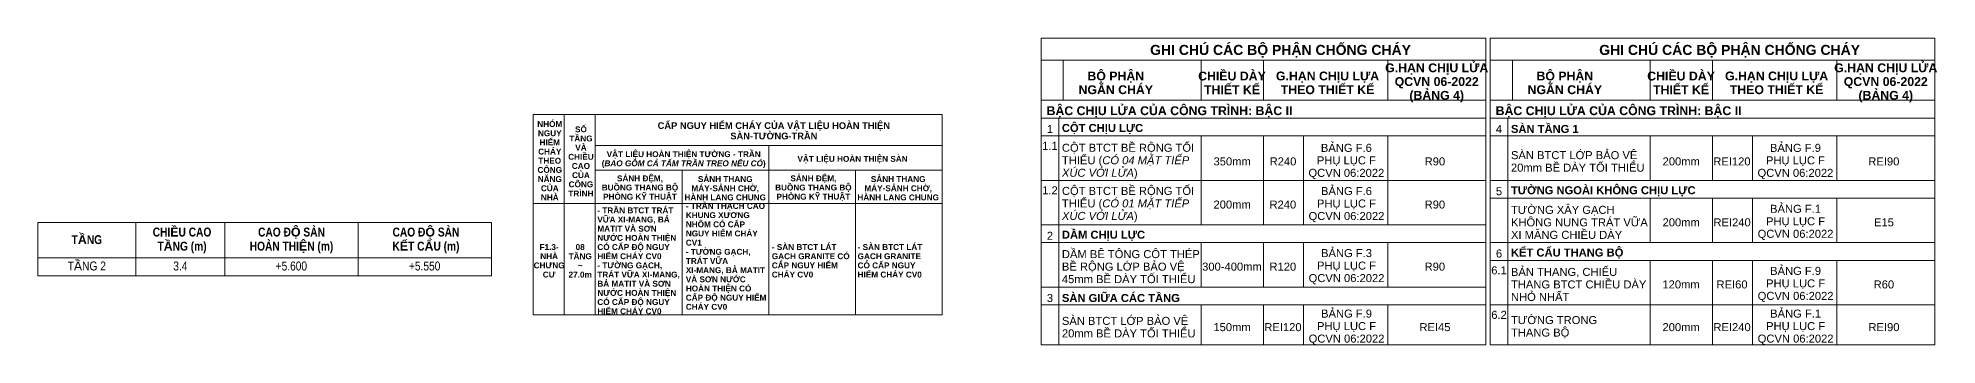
# Model space of a CAD drawing. Header units: millimetres. Extents: x 962 to 239635, y -15958 to 82755.
# Drawn here: x 962 to 22318, y 2351 to 5801 of the extents above; entities that cross this region are included whole.
import ezdxf

# ---------------------------------------------------------------- set-up
doc = ezdxf.new("R2010")
doc.units = ezdxf.units.MM
for name, color, linetype, lineweight in [('A-ANNO-NOTE', 131, 'Continuous', 9), ('A-DETL-THIN', 151, 'Continuous', 18), ('G-ANNO-TEXT-1', 7, 'Continuous', 9)]:
    doc.layers.add(name, color=color, linetype=linetype, lineweight=lineweight)
doc.styles.add('Arial Narrow', font='ARIALN_0.TTF', dxfattribs={"height": 100})
doc.styles.add('Arial_2', font='arial_0.ttf', dxfattribs={"height": 75})
doc.styles.add('Arial_3', font='arial_0.ttf', dxfattribs={"height": 112.5})
doc.styles.add('Arial_4', font='arial_0.ttf', dxfattribs={"height": 90})
doc.styles.add('Arial_B', font='arialbd_0.ttf', dxfattribs={"height": 66})
doc.styles.add('Arial_B_1', font='arialbd_0.ttf', dxfattribs={"height": 99})

# ---------------------------------------------------------------- blocks, each defined once
blk = doc.blocks.new('GHI CHÚ CAO ĐỘ 1 Ô1 - GHI CHÚ CAO ĐỘ 1 Ô 2-1613119-CAO ĐỘ_GHI CHÚ_3-TẦNG 2')
at = {"layer": 'A-ANNO-NOTE'}
for p, q in [((6062, 3729), (962, 3729)), ((962, 3729), (962, 3129)), ((2062, 3129), (2062, 3729)), ((3062, 3129), (3062, 3729)), ((4562, 3129), (4562, 3729)), ((6062, 3129), (6062, 3729)), ((6062, 3329), (962, 3329)), ((6062, 3129), (962, 3129))]:
    blk.add_line(p, q, dxfattribs=at)
at = {"layer": 'A-ANNO-NOTE', "char_height": 100, "attachment_point": 2, "line_spacing_factor": 0.949189, "style": 'Arial Narrow'}
for s, insert, width in [('\\pt635,1270,1905,2540,3175,3810,4445,5080,5715,6350,6985,7620,8255,8890,9525,10160,10795,11430,12065,12700,13335,13970,14605,15240,15875,16510,17145,17780,18415,19050,19685,20320;{\\fArial Narrow|b1|i0|c0|p34;CHI\\fArial|b1|i0|c0|p34;Ề\\fArial Narrow|b1|i0|c0|p34;U CAO T\\fArial|b1|i0|c0|p34;Ầ\\fArial Narrow|b1|i0|c0|p34;NG (m)}', (2582, 3670), 995.5), ('\\pt635,1270,1905,2540,3175,3810,4445,5080,5715,6350,6985,7620,8255,8890,9525,10160,10795,11430,12065,12700,13335,13970,14605,15240,15875,16510,17145,17780,18415,19050,19685,20320;{\\fArial Narrow|b1|i0|c0|p34;CAO Đ\\fArial|b1|i0|c0|p34;Ộ\\fArial Narrow|b1|i0|c0|p34; SÀN HOÀN THI\\fArial|b1|i0|c0|p34;Ệ\\fArial Narrow|b1|i0|c0|p34;N (m)}', (3813, 3670), 1005.5), ('\\pt635,1270,1905,2540,3175,3810,4445,5080,5715,6350,6985,7620,8255,8890,9525,10160,10795,11430,12065,12700,13335,13970,14605,15240,15875,16510,17145,17780,18415,19050,19685,20320;{\\fArial Narrow|b1|i0|c0|p34;CAO Đ\\fArial|b1|i0|c0|p34;Ộ\\fArial Narrow|b1|i0|c0|p34; SÀN \\PK\\fArial|b1|i0|c0|p34;Ế\\fArial Narrow|b1|i0|c0|p34;T C\\fArial|b1|i0|c0|p34;Ấ\\fArial Narrow|b1|i0|c0|p34;U (m)}', (5325, 3670), 1429), ('\\pt635,1270,1905,2540,3175,3810,4445,5080,5715,6350,6985,7620,8255,8890,9525,10160,10795,11430,12065,12700,13335,13970,14605,15240,15875,16510,17145,17780,18415,19050,19685,20320;{\\fArial Narrow|b1|i0|c0|p34;T\\fArial|b1|i0|c0|p34;Ầ\\fArial Narrow|b1|i0|c0|p34;NG}', (1512, 3585), 721)]:
    blk.add_mtext(s, dxfattribs=dict(at, insert=insert, width=width))

msp = doc.modelspace()

# ---------------------------------------------------------------- linework, layer by layer
at = {"layer": 'A-DETL-THIN'}
for p, q in [((12242.5, 5800.8), (17242.5, 5800.8)), ((12242.5, 2350.8), (12242.5, 5800.8)), ((17242.5, 2350.8), (17242.5, 5800.8)), ((17292.5, 5800.8), (22292.5, 5800.8)), ((17292.5, 2350.8), (17292.5, 5800.8)), ((22292.5, 2350.8), (22292.5, 5800.8)), ((12242.5, 5550.8), (17242.5, 5550.8)), ((12492.5, 5100.8), (12492.5, 5550.8)), ((14042.5, 5100.8), (14042.5, 5550.8)), ((14742.5, 5100.8), (14742.5, 5550.8)), ((16142.5, 5100.8), (16142.5, 5550.8)), ((17242.5, 3700.8), (17242.5, 5550.8)), ((17292.5, 5550.8), (22292.5, 5550.8)), ((17542.5, 5100.8), (17542.5, 5550.8)), ((19092.5, 5100.8), (19092.5, 5550.8)), ((19792.5, 5100.8), (19792.5, 5550.8)), ((21192.5, 5100.8), (21192.5, 5550.8)), ((22292.5, 3500.8), (22292.5, 5550.8)), ((6529.5, 2690.9), (6529.5, 4940.9)), ((6529.5, 4940.9), (11129.5, 4940.9)), ((6879.5, 2690.9), (6879.5, 4940.9)), ((7229.5, 2690.9), (7229.5, 4940.9)), ((11129.5, 2690.9), (11129.5, 4940.9)), ((12242.5, 5100.8), (17242.5, 5100.8)), ((17292.5, 5100.8), (22292.5, 5100.8)), ((12242.5, 4900.8), (17242.5, 4900.8)), ((12242.5, 4700.8), (17242.5, 4700.8)), ((12442.5, 2350.8), (12442.5, 4900.8)), ((14042.5, 3700.8), (14042.5, 4700.8)), ((14742.5, 3700.8), (14742.5, 4700.8)), ((15192.5, 3700.8), (15192.5, 4700.8)), ((16142.5, 3700.8), (16142.5, 4700.8)), ((17292.5, 4900.8), (22292.5, 4900.8)), ((17292.5, 4700.8), (22292.5, 4700.8)), ((17492.5, 2350.8), (17492.5, 4900.8)), ((19092.5, 4200.8), (19092.5, 4700.8)), ((19792.5, 4200.8), (19792.5, 4700.8)), ((20242.5, 4200.8), (20242.5, 4700.8)), ((21192.5, 4200.8), (21192.5, 4700.8)), ((7229.5, 4590.9), (11129.5, 4590.9)), ((9179.5, 2690.9), (9179.5, 4590.9)), ((7229.5, 4315.9), (11129.5, 4315.9)), ((8204.5, 2690.9), (8204.5, 4315.9)), ((10154.5, 2690.9), (10154.5, 4315.9)), ((12242.5, 4200.8), (17242.5, 4200.8)), ((17292.5, 4200.8), (22292.5, 4200.8)), ((6529.5, 3940.9), (11129.5, 3940.9)), ((17292.5, 4000.8), (22292.5, 4000.8)), ((19092.5, 3500.8), (19092.5, 4000.8)), ((19792.5, 3500.8), (19792.5, 4000.8)), ((20242.5, 3500.8), (20242.5, 4000.8)), ((21192.5, 3500.8), (21192.5, 4000.8)), ((12242.5, 3700.8), (17242.5, 3700.8)), ((12242.5, 3500.8), (17242.5, 3500.8)), ((14042.5, 3000.8), (14042.5, 3500.8)), ((14742.5, 3000.8), (14742.5, 3500.8)), ((15192.5, 3000.8), (15192.5, 3500.8)), ((16142.5, 3000.8), (16142.5, 3500.8)), ((17292.5, 3500.8), (22292.5, 3500.8)), ((17292.5, 3300.8), (22292.5, 3300.8)), ((19092.5, 2800.8), (19092.5, 3300.8)), ((19792.5, 2800.8), (19792.5, 3300.8)), ((20242.5, 2800.8), (20242.5, 3300.8)), ((21192.5, 2800.8), (21192.5, 3300.8)), ((12242.5, 3000.8), (17242.5, 3000.8)), ((12242.5, 2800.8), (17242.5, 2800.8)), ((14042.5, 2350.8), (14042.5, 2800.8)), ((14742.5, 2350.8), (14742.5, 2800.8)), ((15192.5, 2350.8), (15192.5, 2800.8)), ((16142.5, 2350.8), (16142.5, 2800.8)), ((17292.5, 2800.8), (22292.5, 2800.8)), ((17292.5, 2800.8), (22292.5, 2800.8)), ((19092.5, 2350.8), (19092.5, 2800.8)), ((19792.5, 2350.8), (19792.5, 2800.8)), ((20242.5, 2350.8), (20242.5, 2800.8)), ((21192.5, 2350.8), (21192.5, 2800.8)), ((6529.5, 2690.9), (10369.5, 2690.9)), ((6529.5, 2690.9), (10369.5, 2690.9)), ((6529.5, 2690.9), (11129.5, 2690.9)), ((12242.5, 2350.8), (17242.5, 2350.8)), ((17292.5, 2350.8), (22292.5, 2350.8))]:
    msp.add_line(p, q, dxfattribs=at)

# ---------------------------------------------------------------- block references
at = {"layer": 'A-ANNO-NOTE'}
msp.add_blockref('GHI CHÚ CAO ĐỘ 1 Ô1 - GHI CHÚ CAO ĐỘ 1 Ô 2-1613119-CAO ĐỘ_GHI CHÚ_3-TẦNG 2', (0, 0), dxfattribs=at)

# ---------------------------------------------------------------- texts
at = {"layer": 'A-ANNO-NOTE', "char_height": 100, "attachment_point": 2, "line_spacing_factor": 0.949189, "style": 'Arial Narrow'}
for s, insert, width in [('\\pt635,1270,1905,2540,3175,3810,4445,5080,5715,6350,6985,7620,8255,8890,9525,10160,10795,11430,12065,12700,13335,13970,14605,15240,15875,16510,17145,17780,18415,19050,19685,20320;T{\\fArial|b0|i0|c0|p34;Ầ}NG 2', (1510.8, 3288.6), 443), ('\\pt635,1270,1905,2540,3175,3810,4445,5080,5715,6350,6985,7620,8255,8890,9525,10160,10795,11430,12065,12700,13335,13970,14605,15240,15875,16510,17145,17780,18415,19050,19685,20320;3.4', (2563.3, 3288.6), 168.5), ('\\pt635,1270,1905,2540,3175,3810,4445,5080,5715,6350,6985,7620,8255,8890,9525,10160,10795,11430,12065,12700,13335,13970,14605,15240,15875,16510,17145,17780,18415,19050,19685,20320;+5.600', (3811.4, 3288.6), 370.5), ('\\pt635,1270,1905,2540,3175,3810,4445,5080,5715,6350,6985,7620,8255,8890,9525,10160,10795,11430,12065,12700,13335,13970,14605,15240,15875,16510,17145,17780,18415,19050,19685,20320;+5.550', (5310.4, 3288.6), 370.5)]:
    msp.add_mtext(s, dxfattribs=dict(at, insert=insert, width=width))
at = {"layer": 'G-ANNO-TEXT-1', "line_spacing_factor": 0.936439}
for s, insert, char_height, width, attachment_point, style in [('\\pt4.5,9,13.5,18,22.5,27,31.5,36,40.5,45,49.5,54,58.5,63,67.5,72,76.5,81,85.5,90,94.5,99,103.5,108,112.5,117,121.5,126,130.5,135,139.5,144;{\\fArial|b1|i0|c0|p34;GHI CHÚ CÁC BỘ PHẬN CHỐNG CHÁY}', (14935.4, 5652.4), 112.5, 3009.15, 5, 'Arial_3'), ('\\pt4.5,9,13.5,18,22.5,27,31.5,36,40.5,45,49.5,54,58.5,63,67.5,72,76.5,81,85.5,90,94.5,99,103.5,108,112.5,117,121.5,126,130.5,135,139.5,144;{\\fArial|b1|i0|c0|p34;GHI CHÚ CÁC BỘ PHẬN CHỐNG CHÁY}', (19985.4, 5652.4), 112.5, 3009.15, 5, 'Arial_3'), ('\\pt571.50027,1142.99955,1714.49982,2286.00009,2857.50036,3428.99964,4000.49991,4572.00018,5143.50045,5714.99973,6286.5,6858.00027,7429.49955,8000.99982,8572.50009,9144.00036,9715.49964,10286.99991,10858.50018,11430.00045,12001.49973,12573,13144.50027,13715.99955,14287.49982,14859.00009,15430.50036,16001.99964,16573.49991,17145.00018,17716.50045,18287.99973;BỘ PHẬN\\PNGĂN CHÁY', (13082.5, 5296.1), 99, 877.95, 5, 'Arial_B_1'), ('\\pt571.50027,1142.99955,1714.49982,2286.00009,2857.50036,3428.99964,4000.49991,4572.00018,5143.50045,5714.99973,6286.5,6858.00027,7429.49955,8000.99982,8572.50009,9144.00036,9715.49964,10286.99991,10858.50018,11430.00045,12001.49973,12573,13144.50027,13715.99955,14287.49982,14859.00009,15430.50036,16001.99964,16573.49991,17145.00018,17716.50045,18287.99973;CHIỀU DÀY\\PTHIẾT KẾ', (14389.2, 5296.1), 99, 750.15, 5, 'Arial_B_1'), ('\\pt571.50027,1142.99955,1714.49982,2286.00009,2857.50036,3428.99964,4000.49991,4572.00018,5143.50045,5714.99973,6286.5,6858.00027,7429.49955,8000.99982,8572.50009,9144.00036,9715.49964,10286.99991,10858.50018,11430.00045,12001.49973,12573,13144.50027,13715.99955,14287.49982,14859.00009,15430.50036,16001.99964,16573.49991,17145.00018,17716.50045,18287.99973;G.HẠN CHỊU LỰA THEO THIẾT KẾ', (15463.6, 5296.1), 99, 1184.85, 5, 'Arial_B_1'), ('\\pt571.50027,1142.99955,1714.49982,2286.00009,2857.50036,3428.99964,4000.49991,4572.00018,5143.50045,5714.99973,6286.5,6858.00027,7429.49955,8000.99982,8572.50009,9144.00036,9715.49964,10286.99991,10858.50018,11430.00045,12001.49973,12573,13144.50027,13715.99955,14287.49982,14859.00009,15430.50036,16001.99964,16573.49991,17145.00018,17716.50045,18287.99973;G.HẠN CHỊU LỬA\\PQCVN 06-2022\\P(BẢNG 4)', (16691.5, 5296.3), 99, 1125, 5, 'Arial_B_1'), ('\\pt571.50027,1142.99955,1714.49982,2286.00009,2857.50036,3428.99964,4000.49991,4572.00018,5143.50045,5714.99973,6286.5,6858.00027,7429.49955,8000.99982,8572.50009,9144.00036,9715.49964,10286.99991,10858.50018,11430.00045,12001.49973,12573,13144.50027,13715.99955,14287.49982,14859.00009,15430.50036,16001.99964,16573.49991,17145.00018,17716.50045,18287.99973;BỘ PHẬN\\PNGĂN CHÁY', (18132.5, 5296.1), 99, 877.95, 5, 'Arial_B_1'), ('\\pt571.50027,1142.99955,1714.49982,2286.00009,2857.50036,3428.99964,4000.49991,4572.00018,5143.50045,5714.99973,6286.5,6858.00027,7429.49955,8000.99982,8572.50009,9144.00036,9715.49964,10286.99991,10858.50018,11430.00045,12001.49973,12573,13144.50027,13715.99955,14287.49982,14859.00009,15430.50036,16001.99964,16573.49991,17145.00018,17716.50045,18287.99973;CHIỀU DÀY\\PTHIẾT KẾ', (19439.2, 5296.1), 99, 750.15, 5, 'Arial_B_1'), ('\\pt571.50027,1142.99955,1714.49982,2286.00009,2857.50036,3428.99964,4000.49991,4572.00018,5143.50045,5714.99973,6286.5,6858.00027,7429.49955,8000.99982,8572.50009,9144.00036,9715.49964,10286.99991,10858.50018,11430.00045,12001.49973,12573,13144.50027,13715.99955,14287.49982,14859.00009,15430.50036,16001.99964,16573.49991,17145.00018,17716.50045,18287.99973;G.HẠN CHỊU LỰA THEO THIẾT KẾ', (20513.6, 5296.1), 99, 1184.85, 5, 'Arial_B_1'), ('\\pt571.50027,1142.99955,1714.49982,2286.00009,2857.50036,3428.99964,4000.49991,4572.00018,5143.50045,5714.99973,6286.5,6858.00027,7429.49955,8000.99982,8572.50009,9144.00036,9715.49964,10286.99991,10858.50018,11430.00045,12001.49973,12573,13144.50027,13715.99955,14287.49982,14859.00009,15430.50036,16001.99964,16573.49991,17145.00018,17716.50045,18287.99973;G.HẠN CHỊU LỬA\\PQCVN 06-2022\\P(BẢNG 4)', (21741.5, 5296.3), 99, 1125, 5, 'Arial_B_1'), ('\\pt571.50027,1142.99955,1714.49982,2286.00009,2857.50036,3428.99964,4000.49991,4572.00018,5143.50045,5714.99973,6286.5,6858.00027,7429.49955,8000.99982,8572.50009,9144.00036,9715.49964,10286.99991,10858.50018,11430.00045,12001.49973,12573,13144.50027,13715.99955,14287.49982,14859.00009,15430.50036,16001.99964,16573.49991,17145.00018,17716.50045,18287.99973;BẬC CHỊU LỬA CỦA CÔNG TRÌNH: BẬC II', (12304.1, 4970.8), 99, 5140.8, 4, 'Arial_B_1'), ('\\pt571.50027,1142.99955,1714.49982,2286.00009,2857.50036,3428.99964,4000.49991,4572.00018,5143.50045,5714.99973,6286.5,6858.00027,7429.49955,8000.99982,8572.50009,9144.00036,9715.49964,10286.99991,10858.50018,11430.00045,12001.49973,12573,13144.50027,13715.99955,14287.49982,14859.00009,15430.50036,16001.99964,16573.49991,17145.00018,17716.50045,18287.99973;BẬC CHỊU LỬA CỦA CÔNG TRÌNH: BẬC II', (17354.1, 4970.8), 99, 5140.8, 4, 'Arial_B_1'), ('\\pt381.00018,761.9997,1142.99988,1524.00006,1905.00024,2285.99976,2666.99994,3048.00012,3429.0003,3809.99982,4191,4572.00018,4952.9997,5333.99988,5715.00006,6096.00024,6476.99976,6857.99994,7239.00012,7620.0003,8000.99982,8382,8763.00018,9143.9997,9524.99988,9906.00006,10287.00024,10667.99976,11048.99994,11430.00012,11811.0003,12191.99982;NHÓM NGUY HIỂM CHÁY THEO CÔNG NĂNG CỦA NHÀ', (6717.5, 4421.3), 66, 343.2, 5, 'Arial_B'), ('\\pt381.00018,761.9997,1142.99988,1524.00006,1905.00024,2285.99976,2666.99994,3048.00012,3429.0003,3809.99982,4191,4572.00018,4952.9997,5333.99988,5715.00006,6096.00024,6476.99976,6857.99994,7239.00012,7620.0003,8000.99982,8382,8763.00018,9143.9997,9524.99988,9906.00006,10287.00024,10667.99976,11048.99994,11430.00012,11811.0003,12191.99982;SỐ TẦNG VÀ CHIỀU CAO CỦA CÔNG TRÌNH', (7067.7, 4414), 66, 337.5, 5, 'Arial_B'), ('\\pt3,6,9,12,15,18,21,24,27,30,33,36,39,42,45,48,51,54,57,60,63,66,69,72,75,78,81,84,87,90,93,96;{\\fArial|b1|i0|c0|p34;CẤP NGUY HIỂM CHÁY CỦA VẬT LIỆU HOÀN THIỆN\\PSÀN-TƯỜNG-TRẦN}', (9237.3, 4757.4), 75, 3933, 5, 'Arial_2'), ('\\pt571.5,1143,1714.5,2286,2857.5,3429,4000.5,4572,5143.5,5715,6286.5,6858,7429.5,8001,8572.5,9144,9715.5,10287,10858.5,11430,12001.5,12573,13144.5,13716,14287.5,14859,15430.5,16002,16573.5,17145,17716.5,18288;1', (12341.7, 4778.3), 90, 220.5, 5, 'Arial_4'), ('\\pt571.5,1143,1714.5,2286,2857.5,3429,4000.5,4572,5143.5,5715,6286.5,6858,7429.5,8001,8572.5,9144,9715.5,10287,10858.5,11430,12001.5,12573,13144.5,13716,14287.5,14859,15430.5,16002,16573.5,17145,17716.5,18288;{\\fArial|b1|i0|c0|p34;CỘT CHỊU LỰC}', (12476.6, 4778.3), 90, 1297.8, 4, 'Arial_4'), ('\\pt571.5,1143,1714.5,2286,2857.5,3429,4000.5,4572,5143.5,5715,6286.5,6858,7429.5,8001,8572.5,9144,9715.5,10287,10858.5,11430,12001.5,12573,13144.5,13716,14287.5,14859,15430.5,16002,16573.5,17145,17716.5,18288;4', (17391.7, 4778.3), 90, 220.5, 5, 'Arial_4'), ('\\pt571.5,1143,1714.5,2286,2857.5,3429,4000.5,4572,5143.5,5715,6286.5,6858,7429.5,8001,8572.5,9144,9715.5,10287,10858.5,11430,12001.5,12573,13144.5,13716,14287.5,14859,15430.5,16002,16573.5,17145,17716.5,18288;{\\fArial|b1|i0|c0|p34;SÀN TẦNG 1}', (17526.6, 4778.3), 90, 1297.8, 4, 'Arial_4'), ('\\pt381.00018,761.9997,1142.99988,1524.00006,1905.00024,2285.99976,2666.99994,3048.00012,3429.0003,3809.99982,4191,4572.00018,4952.9997,5333.99988,5715.00006,6096.00024,6476.99976,6857.99994,7239.00012,7620.0003,8000.99982,8382,8763.00018,9143.9997,9524.99988,9906.00006,10287.00024,10667.99976,11048.99994,11430.00012,11811.0003,12191.99982;VẬT LIỆU HOÀN THIỆN TƯỜNG - TRẦN\\P({\\fArial|b1|i1|c0|p34;BAO GỒM CẢ TẤM TRẦN TREO NẾU CÓ})', (8223.4, 4433.9), 66, 1982.4, 5, 'Arial_B'), ('\\pt381.00018,761.9997,1142.99988,1524.00006,1905.00024,2285.99976,2666.99994,3048.00012,3429.0003,3809.99982,4191,4572.00018,4952.9997,5333.99988,5715.00006,6096.00024,6476.99976,6857.99994,7239.00012,7620.0003,8000.99982,8382,8763.00018,9143.9997,9524.99988,9906.00006,10287.00024,10667.99976,11048.99994,11430.00012,11811.0003,12191.99982;VẬT LIỆU HOÀN THIỆN SÀN', (10122.2, 4434), 66, 1972.5, 5, 'Arial_B'), ('\\pt571.5,1143,1714.5,2286,2857.5,3429,4000.5,4572,5143.5,5715,6286.5,6858,7429.5,8001,8572.5,9144,9715.5,10287,10858.5,11430,12001.5,12573,13144.5,13716,14287.5,14859,15430.5,16002,16573.5,17145,17716.5,18288;1.1', (12341.7, 4589), 90, 220.5, 5, 'Arial_4'), ('\\pt571.5,1143,1714.5,2286,2857.5,3429,4000.5,4572,5143.5,5715,6286.5,6858,7429.5,8001,8572.5,9144,9715.5,10287,10858.5,11430,12001.5,12573,13144.5,13716,14287.5,14859,15430.5,16002,16573.5,17145,17716.5,18288;CỘT BTCT BỀ RỘNG TỐI THIỂU ({\\fArial|b0|i1|c0|p34;CÓ 04 MẶT TIẾP XÚC VỚI LỬA})', (12476.6, 4413.5), 90, 1530, 4, 'Arial_4'), ('\\pt571.5,1143,1714.5,2286,2857.5,3429,4000.5,4572,5143.5,5715,6286.5,6858,7429.5,8001,8572.5,9144,9715.5,10287,10858.5,11430,12001.5,12573,13144.5,13716,14287.5,14859,15430.5,16002,16573.5,17145,17716.5,18288;BẢNG F.6 \\PPHỤ LỤC F\\PQCVN 06:2022', (15675.4, 4413.5), 90, 908.1, 5, 'Arial_4'), ('\\pt571.5,1143,1714.5,2286,2857.5,3429,4000.5,4572,5143.5,5715,6286.5,6858,7429.5,8001,8572.5,9144,9715.5,10287,10858.5,11430,12001.5,12573,13144.5,13716,14287.5,14859,15430.5,16002,16573.5,17145,17716.5,18288;SÀN BTCT LỚP BẢO VỆ 20mm BỀ DÀY TỐI THIỂU', (17526.6, 4413.5), 90, 1562.85, 4, 'Arial_4'), ('\\pt571.5,1143,1714.5,2286,2857.5,3429,4000.5,4572,5143.5,5715,6286.5,6858,7429.5,8001,8572.5,9144,9715.5,10287,10858.5,11430,12001.5,12573,13144.5,13716,14287.5,14859,15430.5,16002,16573.5,17145,17716.5,18288;BẢNG F.9\\PPHỤ LỤC F\\PQCVN 06:2022', (20725.4, 4413.5), 90, 908.1, 5, 'Arial_4'), ('\\pt381.00018,761.9997,1142.99988,1524.00006,1905.00024,2285.99976,2666.99994,3048.00012,3429.0003,3809.99982,4191,4572.00018,4952.9997,5333.99988,5715.00006,6096.00024,6476.99976,6857.99994,7239.00012,7620.0003,8000.99982,8382,8763.00018,9143.9997,9524.99988,9906.00006,10287.00024,10667.99976,11048.99994,11430.00012,11811.0003,12191.99982;SẢNH ĐỆM,\\PBUỒNG THANG BỘ\\PPHÒNG KỸ THUẬT', (7731.8, 4111.9), 66, 849.3, 5, 'Arial_B'), ('\\pt381.00018,761.9997,1142.99988,1524.00006,1905.00024,2285.99976,2666.99994,3048.00012,3429.0003,3809.99982,4191,4572.00018,4952.9997,5333.99988,5715.00006,6096.00024,6476.99976,6857.99994,7239.00012,7620.0003,8000.99982,8382,8763.00018,9143.9997,9524.99988,9906.00006,10287.00024,10667.99976,11048.99994,11430.00012,11811.0003,12191.99982;SẢNH ĐỆM,\\PBUỒNG THANG BỘ\\PPHÒNG KỸ THUẬT', (9681.8, 4111.9), 66, 849.3, 5, 'Arial_B'), ('\\pt571.5,1143,1714.5,2286,2857.5,3429,4000.5,4572,5143.5,5715,6286.5,6858,7429.5,8001,8572.5,9144,9715.5,10287,10858.5,11430,12001.5,12573,13144.5,13716,14287.5,14859,15430.5,16002,16573.5,17145,17716.5,18288;350mm', (14391.2, 4413.5), 90, 702.45, 5, 'Arial_4'), ('\\pt571.5,1143,1714.5,2286,2857.5,3429,4000.5,4572,5143.5,5715,6286.5,6858,7429.5,8001,8572.5,9144,9715.5,10287,10858.5,11430,12001.5,12573,13144.5,13716,14287.5,14859,15430.5,16002,16573.5,17145,17716.5,18288;R240', (14962.7, 4413.5), 90, 431.55, 5, 'Arial_4'), ('\\pt571.5,1143,1714.5,2286,2857.5,3429,4000.5,4572,5143.5,5715,6286.5,6858,7429.5,8001,8572.5,9144,9715.5,10287,10858.5,11430,12001.5,12573,13144.5,13716,14287.5,14859,15430.5,16002,16573.5,17145,17716.5,18288;R90', (16671, 4413.5), 90, 645.75, 5, 'Arial_4'), ('\\pt571.5,1143,1714.5,2286,2857.5,3429,4000.5,4572,5143.5,5715,6286.5,6858,7429.5,8001,8572.5,9144,9715.5,10287,10858.5,11430,12001.5,12573,13144.5,13716,14287.5,14859,15430.5,16002,16573.5,17145,17716.5,18288;200mm', (19441.2, 4413.5), 90, 702.45, 5, 'Arial_4'), ('\\pt571.5,1143,1714.5,2286,2857.5,3429,4000.5,4572,5143.5,5715,6286.5,6858,7429.5,8001,8572.5,9144,9715.5,10287,10858.5,11430,12001.5,12573,13144.5,13716,14287.5,14859,15430.5,16002,16573.5,17145,17716.5,18288;REI120', (20011.3, 4413.5), 90, 431.55, 5, 'Arial_4'), ('\\pt571.5,1143,1714.5,2286,2857.5,3429,4000.5,4572,5143.5,5715,6286.5,6858,7429.5,8001,8572.5,9144,9715.5,10287,10858.5,11430,12001.5,12573,13144.5,13716,14287.5,14859,15430.5,16002,16573.5,17145,17716.5,18288;REI90', (21719.4, 4413.5), 90, 645.75, 5, 'Arial_4'), ('\\pt381.00018,761.9997,1142.99988,1524.00006,1905.00024,2285.99976,2666.99994,3048.00012,3429.0003,3809.99982,4191,4572.00018,4952.9997,5333.99988,5715.00006,6096.00024,6476.99976,6857.99994,7239.00012,7620.0003,8000.99982,8382,8763.00018,9143.9997,9524.99988,9906.00006,10287.00024,10667.99976,11048.99994,11430.00012,11811.0003,12191.99982;SẢNH THANG MÁY-SẢNH CHỜ,\\PHÀNH LANG CHUNG', (8690.4, 4111.9), 66, 900.9, 5, 'Arial_B'), ('\\pt381.00018,761.9997,1142.99988,1524.00006,1905.00024,2285.99976,2666.99994,3048.00012,3429.0003,3809.99982,4191,4572.00018,4952.9997,5333.99988,5715.00006,6096.00024,6476.99976,6857.99994,7239.00012,7620.0003,8000.99982,8382,8763.00018,9143.9997,9524.99988,9906.00006,10287.00024,10667.99976,11048.99994,11430.00012,11811.0003,12191.99982;SẢNH THANG MÁY-SẢNH CHỜ,\\PHÀNH LANG CHUNG', (10635.4, 4111.9), 66, 900.9, 5, 'Arial_B'), ('\\pt571.5,1143,1714.5,2286,2857.5,3429,4000.5,4572,5143.5,5715,6286.5,6858,7429.5,8001,8572.5,9144,9715.5,10287,10858.5,11430,12001.5,12573,13144.5,13716,14287.5,14859,15430.5,16002,16573.5,17145,17716.5,18288;1.2', (12342.1, 4089), 90, 214.2, 5, 'Arial_4'), ('\\pt571.5,1143,1714.5,2286,2857.5,3429,4000.5,4572,5143.5,5715,6286.5,6858,7429.5,8001,8572.5,9144,9715.5,10287,10858.5,11430,12001.5,12573,13144.5,13716,14287.5,14859,15430.5,16002,16573.5,17145,17716.5,18288;CỘT BTCT BỀ RỘNG TỐI THIỂU ({\\fArial|b0|i1|c0|p34;CÓ 01 MẶT TIẾP XÚC VỚI LỬA})', (12476.6, 3928.5), 90, 1583.55, 4, 'Arial_4'), ('\\pt571.5,1143,1714.5,2286,2857.5,3429,4000.5,4572,5143.5,5715,6286.5,6858,7429.5,8001,8572.5,9144,9715.5,10287,10858.5,11430,12001.5,12573,13144.5,13716,14287.5,14859,15430.5,16002,16573.5,17145,17716.5,18288;BẢNG F.6\\PPHỤ LỤC F \\PQCVN 06:2022', (15676.7, 3928.5), 90, 1196.55, 5, 'Arial_4'), ('\\pt571.5,1143,1714.5,2286,2857.5,3429,4000.5,4572,5143.5,5715,6286.5,6858,7429.5,8001,8572.5,9144,9715.5,10287,10858.5,11430,12001.5,12573,13144.5,13716,14287.5,14859,15430.5,16002,16573.5,17145,17716.5,18288;5', (17391.7, 4078.3), 90, 220.5, 5, 'Arial_4'), ('\\pt571.5,1143,1714.5,2286,2857.5,3429,4000.5,4572,5143.5,5715,6286.5,6858,7429.5,8001,8572.5,9144,9715.5,10287,10858.5,11430,12001.5,12573,13144.5,13716,14287.5,14859,15430.5,16002,16573.5,17145,17716.5,18288;{\\fArial|b1|i0|c0|p34;TƯỜNG NGOÀI KHÔNG CHỊU LỰC}', (17526.6, 4078.3), 90, 4982.85, 4, 'Arial_4'), ('\\pt381.00018,761.9997,1142.99988,1524.00006,1905.00024,2285.99976,2666.99994,3048.00012,3429.0003,3809.99982,4191,4572.00018,4952.9997,5333.99988,5715.00006,6096.00024,6476.99976,6857.99994,7239.00012,7620.0003,8000.99982,8382,8763.00018,9143.9997,9524.99988,9906.00006,10287.00024,10667.99976,11048.99994,11430.00012,11811.0003,12191.99982;- TRẦN BTCT TRÁT VỮA XI-MANG, BẢ MATIT VÀ SƠN NƯỚC HOÀN THIỆN CÓ CẤP ĐỘ NGUY HIỂM CHÁY CV0\\P- TƯỜNG GẠCH, TRÁT VỮA XI-MANG, BẢ MATIT VÀ SƠN NƯỚC HOÀN THIỆN CÓ CẤP ĐỘ NGUY HIỂM CHÁY CV0', (7252.2, 3296.4), 66, 962.4, 4, 'Arial_B'), ('\\pt381.00018,761.9997,1142.99988,1524.00006,1905.00024,2285.99976,2666.99994,3048.00012,3429.0003,3809.99982,4191,4572.00018,4952.9997,5333.99988,5715.00006,6096.00024,6476.99976,6857.99994,7239.00012,7620.0003,8000.99982,8382,8763.00018,9143.9997,9524.99988,9906.00006,10287.00024,10667.99976,11048.99994,11430.00012,11811.0003,12191.99982;- TRẦN THẠCH CAO KHUNG XƯƠNG NHÔM CÓ CẤP NGUY HIỂM CHÁY CV1\\P- TƯỜNG GẠCH, TRÁT VỮA XI-MANG, BẢ MATIT VÀ SƠN NƯỚC HOÀN THIỆN CÓ CẤP ĐỘ NGUY HIỂM CHÁY CV0', (8247.2, 3345.9), 66, 918.9, 4, 'Arial_B'), ('\\pt571.5,1143,1714.5,2286,2857.5,3429,4000.5,4572,5143.5,5715,6286.5,6858,7429.5,8001,8572.5,9144,9715.5,10287,10858.5,11430,12001.5,12573,13144.5,13716,14287.5,14859,15430.5,16002,16573.5,17145,17716.5,18288;200mm', (14390.9, 3928.5), 90, 630.9, 5, 'Arial_4'), ('\\pt571.5,1143,1714.5,2286,2857.5,3429,4000.5,4572,5143.5,5715,6286.5,6858,7429.5,8001,8572.5,9144,9715.5,10287,10858.5,11430,12001.5,12573,13144.5,13716,14287.5,14859,15430.5,16002,16573.5,17145,17716.5,18288;R240', (14961.1, 3928.5), 90, 452.7, 5, 'Arial_4'), ('\\pt571.5,1143,1714.5,2286,2857.5,3429,4000.5,4572,5143.5,5715,6286.5,6858,7429.5,8001,8572.5,9144,9715.5,10287,10858.5,11430,12001.5,12573,13144.5,13716,14287.5,14859,15430.5,16002,16573.5,17145,17716.5,18288;R90', (16670.7, 3928.5), 90, 449.55, 5, 'Arial_4'), ('\\pt571.5,1143,1714.5,2286,2857.5,3429,4000.5,4572,5143.5,5715,6286.5,6858,7429.5,8001,8572.5,9144,9715.5,10287,10858.5,11430,12001.5,12573,13144.5,13716,14287.5,14859,15430.5,16002,16573.5,17145,17716.5,18288;TƯỜNG XÂY GẠCH KHÔNG NUNG TRÁT VỮA XI MĂNG CHIỀU DÀY', (17526.6, 3728.5), 90, 1583.55, 4, 'Arial_4'), ('\\pt571.5,1143,1714.5,2286,2857.5,3429,4000.5,4572,5143.5,5715,6286.5,6858,7429.5,8001,8572.5,9144,9715.5,10287,10858.5,11430,12001.5,12573,13144.5,13716,14287.5,14859,15430.5,16002,16573.5,17145,17716.5,18288;BẢNG F.1\\PPHỤ LỤC F \\PQCVN 06:2022', (20726.7, 3728.5), 90, 1196.55, 5, 'Arial_4'), ('\\pt571.5,1143,1714.5,2286,2857.5,3429,4000.5,4572,5143.5,5715,6286.5,6858,7429.5,8001,8572.5,9144,9715.5,10287,10858.5,11430,12001.5,12573,13144.5,13716,14287.5,14859,15430.5,16002,16573.5,17145,17716.5,18288;{\\fArial|b1|i0|c0|p34;DẦM CHỊU LỰC}', (12476.6, 3578.3), 90, 1297.8, 4, 'Arial_4'), ('\\pt571.5,1143,1714.5,2286,2857.5,3429,4000.5,4572,5143.5,5715,6286.5,6858,7429.5,8001,8572.5,9144,9715.5,10287,10858.5,11430,12001.5,12573,13144.5,13716,14287.5,14859,15430.5,16002,16573.5,17145,17716.5,18288;200mm', (19440.9, 3728.5), 90, 630.9, 5, 'Arial_4'), ('\\pt571.5,1143,1714.5,2286,2857.5,3429,4000.5,4572,5143.5,5715,6286.5,6858,7429.5,8001,8572.5,9144,9715.5,10287,10858.5,11430,12001.5,12573,13144.5,13716,14287.5,14859,15430.5,16002,16573.5,17145,17716.5,18288;REI240', (20012.9, 3728.5), 90, 452.7, 5, 'Arial_4'), ('\\pt571.5,1143,1714.5,2286,2857.5,3429,4000.5,4572,5143.5,5715,6286.5,6858,7429.5,8001,8572.5,9144,9715.5,10287,10858.5,11430,12001.5,12573,13144.5,13716,14287.5,14859,15430.5,16002,16573.5,17145,17716.5,18288;E15', (21720.7, 3728.5), 90, 449.55, 5, 'Arial_4'), ('\\pt381.00018,761.9997,1142.99988,1524.00006,1905.00024,2285.99976,2666.99994,3048.00012,3429.0003,3809.99982,4191,4572.00018,4952.9997,5333.99988,5715.00006,6096.00024,6476.99976,6857.99994,7239.00012,7620.0003,8000.99982,8382,8763.00018,9143.9997,9524.99988,9906.00006,10287.00024,10667.99976,11048.99994,11430.00012,11811.0003,12191.99982;F1.3-\\PNHÀ CHƯNG CƯ', (6710.1, 3296.4), 66, 341.4, 5, 'Arial_B'), ('\\pt381.00018,761.9997,1142.99988,1524.00006,1905.00024,2285.99976,2666.99994,3048.00012,3429.0003,3809.99982,4191,4572.00018,4952.9997,5333.99988,5715.00006,6096.00024,6476.99976,6857.99994,7239.00012,7620.0003,8000.99982,8382,8763.00018,9143.9997,9524.99988,9906.00006,10287.00024,10667.99976,11048.99994,11430.00012,11811.0003,12191.99982;08 TẦNG ~ 27.0m', (7059.6, 3296.2), 66, 331.5, 5, 'Arial_B'), ('\\pt381.00018,761.9997,1142.99988,1524.00006,1905.00024,2285.99976,2666.99994,3048.00012,3429.0003,3809.99982,4191,4572.00018,4952.9997,5333.99988,5715.00006,6096.00024,6476.99976,6857.99994,7239.00012,7620.0003,8000.99982,8382,8763.00018,9143.9997,9524.99988,9906.00006,10287.00024,10667.99976,11048.99994,11430.00012,11811.0003,12191.99982;- SÀN BTCT LÁT GẠCH GRANITE CÓ CẤP NGUY HIỂM CHÁY CV0', (9214.1, 3296.4), 66, 928.8, 4, 'Arial_B'), ('\\pt381.00018,761.9997,1142.99988,1524.00006,1905.00024,2285.99976,2666.99994,3048.00012,3429.0003,3809.99982,4191,4572.00018,4952.9997,5333.99988,5715.00006,6096.00024,6476.99976,6857.99994,7239.00012,7620.0003,8000.99982,8382,8763.00018,9143.9997,9524.99988,9906.00006,10287.00024,10667.99976,11048.99994,11430.00012,11811.0003,12191.99982;- SÀN BTCT LÁT GẠCH GRANITE CÓ CẤP NGUY HIỂM CHÁY CV0', (10179.1, 3296.4), 66, 849.3, 4, 'Arial_B'), ('\\pt571.5,1143,1714.5,2286,2857.5,3429,4000.5,4572,5143.5,5715,6286.5,6858,7429.5,8001,8572.5,9144,9715.5,10287,10858.5,11430,12001.5,12573,13144.5,13716,14287.5,14859,15430.5,16002,16573.5,17145,17716.5,18288;2', (12342.1, 3578.3), 90, 214.2, 5, 'Arial_4'), ('\\pt571.5,1143,1714.5,2286,2857.5,3429,4000.5,4572,5143.5,5715,6286.5,6858,7429.5,8001,8572.5,9144,9715.5,10287,10858.5,11430,12001.5,12573,13144.5,13716,14287.5,14859,15430.5,16002,16573.5,17145,17716.5,18288;DẦM BÊ TÔNG CÔT THÉP BỀ RỘNG LỚP BẢO VỆ 45mm BỀ DÀY TỐI THIỂU', (12476.6, 3230.8), 90, 1589.4, 4, 'Arial_4'), ('\\pt571.5,1143,1714.5,2286,2857.5,3429,4000.5,4572,5143.5,5715,6286.5,6858,7429.5,8001,8572.5,9144,9715.5,10287,10858.5,11430,12001.5,12573,13144.5,13716,14287.5,14859,15430.5,16002,16573.5,17145,17716.5,18288;BẢNG F.3\\PPHỤ LỤC F \\PQCVN 06:2022', (15677.2, 3230.8), 90, 1024.2, 5, 'Arial_4'), ('\\pt571.5,1143,1714.5,2286,2857.5,3429,4000.5,4572,5143.5,5715,6286.5,6858,7429.5,8001,8572.5,9144,9715.5,10287,10858.5,11430,12001.5,12573,13144.5,13716,14287.5,14859,15430.5,16002,16573.5,17145,17716.5,18288;6', (17392.1, 3378.3), 90, 214.2, 5, 'Arial_4'), ('\\pt571.5,1143,1714.5,2286,2857.5,3429,4000.5,4572,5143.5,5715,6286.5,6858,7429.5,8001,8572.5,9144,9715.5,10287,10858.5,11430,12001.5,12573,13144.5,13716,14287.5,14859,15430.5,16002,16573.5,17145,17716.5,18288;{\\fArial|b1|i0|c0|p34;KẾT CẤU THANG BỘ}', (17526.6, 3378.3), 90, 4953.15, 4, 'Arial_4'), ('\\pt571.5,1143,1714.5,2286,2857.5,3429,4000.5,4572,5143.5,5715,6286.5,6858,7429.5,8001,8572.5,9144,9715.5,10287,10858.5,11430,12001.5,12573,13144.5,13716,14287.5,14859,15430.5,16002,16573.5,17145,17716.5,18288;300-400mm', (14389.1, 3230.8), 90, 735.3, 5, 'Arial_4'), ('\\pt571.5,1143,1714.5,2286,2857.5,3429,4000.5,4572,5143.5,5715,6286.5,6858,7429.5,8001,8572.5,9144,9715.5,10287,10858.5,11430,12001.5,12573,13144.5,13716,14287.5,14859,15430.5,16002,16573.5,17145,17716.5,18288;R120', (14961.2, 3230.8), 90, 464.4, 5, 'Arial_4'), ('\\pt571.5,1143,1714.5,2286,2857.5,3429,4000.5,4572,5143.5,5715,6286.5,6858,7429.5,8001,8572.5,9144,9715.5,10287,10858.5,11430,12001.5,12573,13144.5,13716,14287.5,14859,15430.5,16002,16573.5,17145,17716.5,18288;R90', (16670.4, 3230.8), 90, 461.25, 5, 'Arial_4'), ('\\pt571.5,1143,1714.5,2286,2857.5,3429,4000.5,4572,5143.5,5715,6286.5,6858,7429.5,8001,8572.5,9144,9715.5,10287,10858.5,11430,12001.5,12573,13144.5,13716,14287.5,14859,15430.5,16002,16573.5,17145,17716.5,18288;6.1', (17391.7, 3189), 90, 220.5, 5, 'Arial_4'), ('\\pt571.5,1143,1714.5,2286,2857.5,3429,4000.5,4572,5143.5,5715,6286.5,6858,7429.5,8001,8572.5,9144,9715.5,10287,10858.5,11430,12001.5,12573,13144.5,13716,14287.5,14859,15430.5,16002,16573.5,17145,17716.5,18288;BẢN THANG, CHIẾU THANG BTCT CHIỀU DÀY NHỎ NHẤT', (17526.6, 3030.8), 90, 1559.7, 4, 'Arial_4'), ('\\pt571.5,1143,1714.5,2286,2857.5,3429,4000.5,4572,5143.5,5715,6286.5,6858,7429.5,8001,8572.5,9144,9715.5,10287,10858.5,11430,12001.5,12573,13144.5,13716,14287.5,14859,15430.5,16002,16573.5,17145,17716.5,18288;BẢNG F.9\\PPHỤ LỤC F \\PQCVN 06:2022', (20727.2, 3030.8), 90, 1024.2, 5, 'Arial_4'), ('\\pt571.5,1143,1714.5,2286,2857.5,3429,4000.5,4572,5143.5,5715,6286.5,6858,7429.5,8001,8572.5,9144,9715.5,10287,10858.5,11430,12001.5,12573,13144.5,13716,14287.5,14859,15430.5,16002,16573.5,17145,17716.5,18288;120mm', (19439.1, 3030.8), 90, 735.3, 5, 'Arial_4'), ('\\pt571.5,1143,1714.5,2286,2857.5,3429,4000.5,4572,5143.5,5715,6286.5,6858,7429.5,8001,8572.5,9144,9715.5,10287,10858.5,11430,12001.5,12573,13144.5,13716,14287.5,14859,15430.5,16002,16573.5,17145,17716.5,18288;REI60', (20012.8, 3030.8), 90, 464.4, 5, 'Arial_4'), ('\\pt571.5,1143,1714.5,2286,2857.5,3429,4000.5,4572,5143.5,5715,6286.5,6858,7429.5,8001,8572.5,9144,9715.5,10287,10858.5,11430,12001.5,12573,13144.5,13716,14287.5,14859,15430.5,16002,16573.5,17145,17716.5,18288;R60', (21720.4, 3030.8), 90, 461.25, 5, 'Arial_4'), ('\\pt571.5,1143,1714.5,2286,2857.5,3429,4000.5,4572,5143.5,5715,6286.5,6858,7429.5,8001,8572.5,9144,9715.5,10287,10858.5,11430,12001.5,12573,13144.5,13716,14287.5,14859,15430.5,16002,16573.5,17145,17716.5,18288;3', (12342.1, 2878.3), 90, 214.2, 5, 'Arial_4'), ('\\pt571.5,1143,1714.5,2286,2857.5,3429,4000.5,4572,5143.5,5715,6286.5,6858,7429.5,8001,8572.5,9144,9715.5,10287,10858.5,11430,12001.5,12573,13144.5,13716,14287.5,14859,15430.5,16002,16573.5,17145,17716.5,18288;{\\fArial|b1|i0|c0|p34;SÀN GIỮA CÁC TẦNG}', (12476.6, 2878.3), 90, 2074.5, 4, 'Arial_4'), ('\\pt571.5,1143,1714.5,2286,2857.5,3429,4000.5,4572,5143.5,5715,6286.5,6858,7429.5,8001,8572.5,9144,9715.5,10287,10858.5,11430,12001.5,12573,13144.5,13716,14287.5,14859,15430.5,16002,16573.5,17145,17716.5,18288;SÀN BTCT LỚP BẢO VỆ 20mm BỀ DÀY TỐI THIỂU', (12476.6, 2550.8), 90, 1574.55, 4, 'Arial_4'), ('\\pt571.5,1143,1714.5,2286,2857.5,3429,4000.5,4572,5143.5,5715,6286.5,6858,7429.5,8001,8572.5,9144,9715.5,10287,10858.5,11430,12001.5,12573,13144.5,13716,14287.5,14859,15430.5,16002,16573.5,17145,17716.5,18288;150mm', (14389.9, 2550.8), 90, 616.05, 5, 'Arial_4'), ('\\pt571.5,1143,1714.5,2286,2857.5,3429,4000.5,4572,5143.5,5715,6286.5,6858,7429.5,8001,8572.5,9144,9715.5,10287,10858.5,11430,12001.5,12573,13144.5,13716,14287.5,14859,15430.5,16002,16573.5,17145,17716.5,18288;REI120', (14962.4, 2550.8), 90, 482.4, 5, 'Arial_4'), ('\\pt571.5,1143,1714.5,2286,2857.5,3429,4000.5,4572,5143.5,5715,6286.5,6858,7429.5,8001,8572.5,9144,9715.5,10287,10858.5,11430,12001.5,12573,13144.5,13716,14287.5,14859,15430.5,16002,16573.5,17145,17716.5,18288;BẢNG F.9\\PPHỤ LỤC F \\PQCVN 06:2022', (15677.4, 2550.8), 90, 982.35, 5, 'Arial_4'), ('\\pt571.5,1143,1714.5,2286,2857.5,3429,4000.5,4572,5143.5,5715,6286.5,6858,7429.5,8001,8572.5,9144,9715.5,10287,10858.5,11430,12001.5,12573,13144.5,13716,14287.5,14859,15430.5,16002,16573.5,17145,17716.5,18288;REI45', (16671.2, 2550.8), 90, 535.95, 5, 'Arial_4'), ('\\pt571.5,1143,1714.5,2286,2857.5,3429,4000.5,4572,5143.5,5715,6286.5,6858,7429.5,8001,8572.5,9144,9715.5,10287,10858.5,11430,12001.5,12573,13144.5,13716,14287.5,14859,15430.5,16002,16573.5,17145,17716.5,18288;6.2', (17392.1, 2689), 90, 214.2, 5, 'Arial_4'), ('\\pt571.5,1143,1714.5,2286,2857.5,3429,4000.5,4572,5143.5,5715,6286.5,6858,7429.5,8001,8572.5,9144,9715.5,10287,10858.5,11430,12001.5,12573,13144.5,13716,14287.5,14859,15430.5,16002,16573.5,17145,17716.5,18288;TƯỜNG TRONG\\PTHANG BỘ', (17526.6, 2550.8), 90, 1574.55, 4, 'Arial_4'), ('\\pt571.5,1143,1714.5,2286,2857.5,3429,4000.5,4572,5143.5,5715,6286.5,6858,7429.5,8001,8572.5,9144,9715.5,10287,10858.5,11430,12001.5,12573,13144.5,13716,14287.5,14859,15430.5,16002,16573.5,17145,17716.5,18288;200mm', (19439.9, 2550.8), 90, 616.05, 5, 'Arial_4'), ('\\pt571.5,1143,1714.5,2286,2857.5,3429,4000.5,4572,5143.5,5715,6286.5,6858,7429.5,8001,8572.5,9144,9715.5,10287,10858.5,11430,12001.5,12573,13144.5,13716,14287.5,14859,15430.5,16002,16573.5,17145,17716.5,18288;REI240', (20012.4, 2550.8), 90, 482.4, 5, 'Arial_4'), ('\\pt571.5,1143,1714.5,2286,2857.5,3429,4000.5,4572,5143.5,5715,6286.5,6858,7429.5,8001,8572.5,9144,9715.5,10287,10858.5,11430,12001.5,12573,13144.5,13716,14287.5,14859,15430.5,16002,16573.5,17145,17716.5,18288;BẢNG F.1\\PPHỤ LỤC F \\PQCVN 06:2022', (20727.4, 2550.8), 90, 982.35, 5, 'Arial_4'), ('\\pt571.5,1143,1714.5,2286,2857.5,3429,4000.5,4572,5143.5,5715,6286.5,6858,7429.5,8001,8572.5,9144,9715.5,10287,10858.5,11430,12001.5,12573,13144.5,13716,14287.5,14859,15430.5,16002,16573.5,17145,17716.5,18288;REI90', (21721.2, 2550.8), 90, 535.95, 5, 'Arial_4')]:
    msp.add_mtext(s, dxfattribs=dict(at, insert=insert, char_height=char_height, width=width, attachment_point=attachment_point, style=style))

doc.saveas('drawing.dxf')
